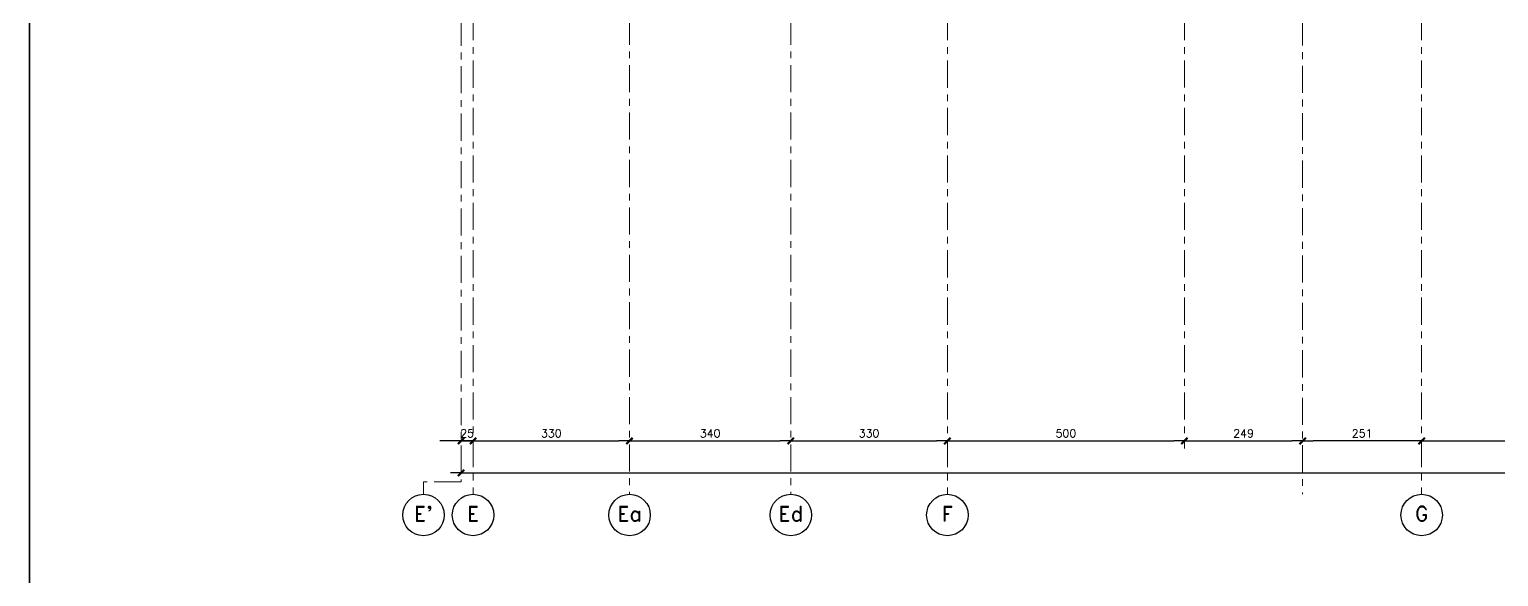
# Model space of a CAD drawing. Extents: x -4 to 6083, y -4 to 8618.
# Drawn here: x 0 to 3098, y 3452 to 4606 of the extents above; entities that cross this region are included whole.
import ezdxf
from ezdxf.xclip import XClip

# ---------------------------------------------------------------- set-up
doc = ezdxf.new("R2010")
doc.units = 0
doc.header["$LTSCALE"] = 45
doc.header["$MEASUREMENT"] = 0
doc.header["$XCLIPFRAME"] = 0
doc.linetypes.add('2017_67-101$0$Grid Line', pattern=[2.2225, 1.27, -0.3175, 0.3175, -0.3175])
doc.layers.get('0').update_dxf_attribs({"linetype": 'CONTINUOUS'})
for name, color, linetype in [('2017_67-101$0$RLA-COTAS', 2, 'CONTINUOUS'), ('fe', 7, 'CONTINUOUS'), ('RLA-FORMATO', 7, 'CONTINUOUS')]:
    doc.layers.add(name, color=color, linetype=linetype)
doc.layers.add('2017_67-101$0$RLE-EJE', color=3, linetype='CONTINUOUS', lineweight=25)
doc.layers.add('2017_67-101$0$RLE-EJES', color=1, linetype='2017_67-101$0$Grid Line', lineweight=9)
doc.styles.add('2017_67-101$0$ROMAND', font='romand', dxfattribs={"height": 31.5})
doc.styles.add('2017_67-101$0$ROMANS', font='ROMANS.shx', dxfattribs={"height": 16.875})
doc.dimstyles.new('2017_67-101$0$ING-75', dxfattribs={"dimscale": 75, "dimtxt": 0.27, "dimasz": 0.3, "dimexe": 0, "dimexo": 0, "dimgap": 0.1, "dimtad": 1, "dimdec": 1, "dimzin": 12, "dimdsep": 46, "dimtxsty": '2017_67-101$0$ROMANS', "dimblk": '2017_67-101$0$TICK1', "dimblk1": '2017_67-101$0$TICK1', "dimblk2": '2017_67-101$0$TICK1', "dimcen": 0.09, "dimclrd": 2, "dimclre": 1, "dimclrt": 3, "dimadec": 0, "dimazin": 0, "dimtfac": 1, "dimtdec": 0, "dimtix": 1, "dimtmove": 2, "dimatfit": 3, "dimldrblk": '2017_67-101$0$TICK1', "dimfxl": 0, "dimfxlon": 1, "dimtolj": 1, "dimtzin": 0, "dimarcsym": 0})

# ---------------------------------------------------------------- blocks, each defined once
blk = doc.blocks.new('2017_67-101$0$TICK1')
at = {"color": 2}
for points in [[(0, 0), (-1, 0)], [(0, 0), (1, 0)]]:
    blk.add_lwpolyline(points, dxfattribs=at)
at = {"color": 2, "const_width": 0.2}
blk.add_lwpolyline([(-0.3, -0.3), (0.3, 0.3)], dxfattribs=at)
blk = doc.blocks.new('*D80')
at = {"layer": '2017_67-101$0$RLA-COTAS', "color": 2, "lineweight": -2, "transparency": 16777216}
blk.add_line((1058.8, 532.4), (5538.8, 532.4), dxfattribs=at)
at = {"layer": '2017_67-101$0$RLA-COTAS', "color": 2, "lineweight": -2, "transparency": 16777216, "xscale": 22.5, "yscale": 22.5, "zscale": 22.5, "rotation": 180}
blk.add_blockref('2017_67-101$0$TICK1', (1036.3, 532.4), dxfattribs=at)
at = {"layer": '2017_67-101$0$RLA-COTAS', "color": 2, "lineweight": -2, "transparency": 16777216, "xscale": 22.5, "yscale": 22.5, "zscale": 22.5}
blk.add_blockref('2017_67-101$0$TICK1', (5561.3, 532.4), dxfattribs=at)
at = {"layer": '2017_67-101$0$RLA-COTAS', "color": 3, "transparency": 16777216, "insert": (3298.8, 548.4), "char_height": 16.88, "attachment_point": 5, "style": '2017_67-101$0$ROMANS'}
blk.add_mtext('\\A1;4525', dxfattribs=at)
blk = doc.blocks.new('*D81')
at = {"layer": '2017_67-101$0$RLA-COTAS', "color": 2, "lineweight": -2, "transparency": 16777216}
for p, q in [((1013.8, 599.9), (991.3, 599.9)), ((1036.3, 599.9), (1061.3, 599.9)), ((1083.8, 599.9), (1106.3, 599.9))]:
    blk.add_line(p, q, dxfattribs=at)
at = {"layer": '2017_67-101$0$RLA-COTAS', "color": 2, "lineweight": -2, "transparency": 16777216, "xscale": 22.5, "yscale": 22.5, "zscale": 22.5}
blk.add_blockref('2017_67-101$0$TICK1', (1036.3, 599.9), dxfattribs=at)
at = {"layer": '2017_67-101$0$RLA-COTAS', "color": 2, "lineweight": -2, "transparency": 16777216, "xscale": 22.5, "yscale": 22.5, "zscale": 22.5, "rotation": 180}
blk.add_blockref('2017_67-101$0$TICK1', (1061.3, 599.9), dxfattribs=at)
at = {"layer": '2017_67-101$0$RLA-COTAS', "color": 3, "transparency": 16777216, "insert": (1048.8, 615.9), "char_height": 16.88, "attachment_point": 5, "style": '2017_67-101$0$ROMANS'}
blk.add_mtext('\\A1;25', dxfattribs=at)
blk = doc.blocks.new('*D82')
at = {"layer": '2017_67-101$0$RLA-COTAS', "color": 2, "lineweight": -2, "transparency": 16777216}
blk.add_line((1083.8, 599.9), (1368.8, 599.9), dxfattribs=at)
at = {"layer": '2017_67-101$0$RLA-COTAS', "color": 2, "lineweight": -2, "transparency": 16777216, "xscale": 22.5, "yscale": 22.5, "zscale": 22.5, "rotation": 180}
blk.add_blockref('2017_67-101$0$TICK1', (1061.3, 599.9), dxfattribs=at)
at = {"layer": '2017_67-101$0$RLA-COTAS', "color": 2, "lineweight": -2, "transparency": 16777216, "xscale": 22.5, "yscale": 22.5, "zscale": 22.5}
blk.add_blockref('2017_67-101$0$TICK1', (1391.3, 599.9), dxfattribs=at)
at = {"layer": '2017_67-101$0$RLA-COTAS', "color": 3, "transparency": 16777216, "insert": (1226.3, 615.9), "char_height": 16.88, "attachment_point": 5, "style": '2017_67-101$0$ROMANS'}
blk.add_mtext('\\A1;330', dxfattribs=at)
blk = doc.blocks.new('*D83')
at = {"layer": '2017_67-101$0$RLA-COTAS', "color": 2, "lineweight": -2, "transparency": 16777216}
blk.add_line((1413.8, 599.9), (1708.8, 599.9), dxfattribs=at)
at = {"layer": '2017_67-101$0$RLA-COTAS', "color": 2, "lineweight": -2, "transparency": 16777216, "xscale": 22.5, "yscale": 22.5, "zscale": 22.5, "rotation": 180}
blk.add_blockref('2017_67-101$0$TICK1', (1391.3, 599.9), dxfattribs=at)
at = {"layer": '2017_67-101$0$RLA-COTAS', "color": 2, "lineweight": -2, "transparency": 16777216, "xscale": 22.5, "yscale": 22.5, "zscale": 22.5}
blk.add_blockref('2017_67-101$0$TICK1', (1731.3, 599.9), dxfattribs=at)
at = {"layer": '2017_67-101$0$RLA-COTAS', "color": 3, "transparency": 16777216, "insert": (1561.3, 615.9), "char_height": 16.88, "attachment_point": 5, "style": '2017_67-101$0$ROMANS'}
blk.add_mtext('\\A1;340', dxfattribs=at)
blk = doc.blocks.new('*D84')
at = {"layer": '2017_67-101$0$RLA-COTAS', "color": 2, "lineweight": -2, "transparency": 16777216}
blk.add_line((1753.8, 599.9), (2038.8, 599.9), dxfattribs=at)
at = {"layer": '2017_67-101$0$RLA-COTAS', "color": 2, "lineweight": -2, "transparency": 16777216, "xscale": 22.5, "yscale": 22.5, "zscale": 22.5, "rotation": 180}
blk.add_blockref('2017_67-101$0$TICK1', (1731.3, 599.9), dxfattribs=at)
at = {"layer": '2017_67-101$0$RLA-COTAS', "color": 2, "lineweight": -2, "transparency": 16777216, "xscale": 22.5, "yscale": 22.5, "zscale": 22.5}
blk.add_blockref('2017_67-101$0$TICK1', (2061.3, 599.9), dxfattribs=at)
at = {"layer": '2017_67-101$0$RLA-COTAS', "color": 3, "transparency": 16777216, "insert": (1896.3, 615.9), "char_height": 16.88, "attachment_point": 5, "style": '2017_67-101$0$ROMANS'}
blk.add_mtext('\\A1;330', dxfattribs=at)
blk = doc.blocks.new('*D85')
at = {"layer": '2017_67-101$0$RLA-COTAS', "color": 2, "lineweight": -2, "transparency": 16777216}
blk.add_line((2083.8, 599.9), (2538.8, 599.9), dxfattribs=at)
at = {"layer": '2017_67-101$0$RLA-COTAS', "color": 2, "lineweight": -2, "transparency": 16777216, "xscale": 22.5, "yscale": 22.5, "zscale": 22.5, "rotation": 180}
blk.add_blockref('2017_67-101$0$TICK1', (2061.3, 599.9), dxfattribs=at)
at = {"layer": '2017_67-101$0$RLA-COTAS', "color": 2, "lineweight": -2, "transparency": 16777216, "xscale": 22.5, "yscale": 22.5, "zscale": 22.5}
blk.add_blockref('2017_67-101$0$TICK1', (2561.3, 599.9), dxfattribs=at)
at = {"layer": '2017_67-101$0$RLA-COTAS', "color": 3, "transparency": 16777216, "insert": (2311.3, 615.9), "char_height": 16.88, "attachment_point": 5, "style": '2017_67-101$0$ROMANS'}
blk.add_mtext('\\A1;500', dxfattribs=at)
blk = doc.blocks.new('*D86')
at = {"layer": '2017_67-101$0$RLA-COTAS', "color": 2, "lineweight": -2, "transparency": 16777216}
blk.add_line((2583.8, 599.9), (2787.8, 599.9), dxfattribs=at)
at = {"layer": '2017_67-101$0$RLA-COTAS', "color": 2, "lineweight": -2, "transparency": 16777216, "xscale": 22.5, "yscale": 22.5, "zscale": 22.5, "rotation": 180}
blk.add_blockref('2017_67-101$0$TICK1', (2561.3, 599.9), dxfattribs=at)
at = {"layer": '2017_67-101$0$RLA-COTAS', "color": 2, "lineweight": -2, "transparency": 16777216, "xscale": 22.5, "yscale": 22.5, "zscale": 22.5}
blk.add_blockref('2017_67-101$0$TICK1', (2810.3, 599.9), dxfattribs=at)
at = {"layer": '2017_67-101$0$RLA-COTAS', "color": 3, "transparency": 16777216, "insert": (2685.8, 615.9), "char_height": 16.88, "attachment_point": 5, "style": '2017_67-101$0$ROMANS'}
blk.add_mtext('\\A1;249', dxfattribs=at)
blk = doc.blocks.new('*D87')
at = {"layer": '2017_67-101$0$RLA-COTAS', "color": 2, "lineweight": -2, "transparency": 16777216}
blk.add_line((3083.8, 599.9), (3538.8, 599.9), dxfattribs=at)
at = {"layer": '2017_67-101$0$RLA-COTAS', "color": 2, "lineweight": -2, "transparency": 16777216, "xscale": 22.5, "yscale": 22.5, "zscale": 22.5, "rotation": 180}
blk.add_blockref('2017_67-101$0$TICK1', (3061.3, 599.9), dxfattribs=at)
at = {"layer": '2017_67-101$0$RLA-COTAS', "color": 2, "lineweight": -2, "transparency": 16777216, "xscale": 22.5, "yscale": 22.5, "zscale": 22.5}
blk.add_blockref('2017_67-101$0$TICK1', (3561.3, 599.9), dxfattribs=at)
at = {"layer": '2017_67-101$0$RLA-COTAS', "color": 3, "transparency": 16777216, "insert": (3311.3, 615.9), "char_height": 16.88, "attachment_point": 5, "style": '2017_67-101$0$ROMANS'}
blk.add_mtext('\\A1;500', dxfattribs=at)
blk = doc.blocks.new('*D121')
at = {"layer": '2017_67-101$0$RLA-COTAS', "color": 2, "lineweight": -2, "transparency": 16777216}
blk.add_line((3038.8, 599.9), (2832.8, 599.9), dxfattribs=at)
at = {"layer": '2017_67-101$0$RLA-COTAS', "color": 2, "lineweight": -2, "transparency": 16777216, "xscale": 22.5, "yscale": 22.5, "zscale": 22.5, "rotation": 180}
blk.add_blockref('2017_67-101$0$TICK1', (2810.3, 599.9), dxfattribs=at)
at = {"layer": '2017_67-101$0$RLA-COTAS', "color": 2, "lineweight": -2, "transparency": 16777216, "xscale": 22.5, "yscale": 22.5, "zscale": 22.5}
blk.add_blockref('2017_67-101$0$TICK1', (3061.3, 599.9), dxfattribs=at)
at = {"layer": '2017_67-101$0$RLA-COTAS', "color": 3, "transparency": 16777216, "insert": (2935.8, 615.9), "char_height": 16.88, "attachment_point": 5, "style": '2017_67-101$0$ROMANS'}
blk.add_mtext('\\A1;251', dxfattribs=at)
blk = doc.blocks.new('2017_67-101')
at = {"layer": '2017_67-101$0$RLE-EJE'}
for centre in [(956.92, 443.69), (1061.32, 443.69), (1391.32, 443.69), (1731.32, 443.69), (2061.32, 443.69), (3061.32, 443.69)]:
    blk.add_circle(centre, 43.75, dxfattribs=at)
at = {"layer": '2017_67-101$0$RLE-EJES'}
for p, q in [((1061.32, 4902.6), (1061.32, 487.44)), ((2061.32, 4902.6), (2061.32, 487.44)), ((3061.32, 4902.6), (3061.32, 487.44)), ((2561.32, 4802.62), (2561.32, 583.7)), ((1036.32, 2790.51), (1036.32, 513.95)), ((2810.32, 2791.32), (2810.32, 487.44)), ((1391.32, 2392.76), (1391.32, 487.44)), ((1731.32, 2392.76), (1731.32, 487.44)), ((1036.32, 513.95), (956.92, 513.95)), ((956.92, 513.95), (956.92, 487.44))]:
    blk.add_line(p, q, dxfattribs=at)
at = {"layer": '2017_67-101$0$RLE-EJE', "color": 5, "char_height": 31.25, "width": 1, "attachment_point": 2, "line_spacing_factor": 0.941778, "style": '2017_67-101$0$ROMAND'}
for s, insert in [("E'", (956.93, 462.01)), ('E', (1061.33, 462.01)), ('Ea', (1391.33, 462.01)), ('Ed', (1731.33, 462.01)), ('F', (2061.33, 462.01)), ('G', (3061.33, 462.01))]:
    blk.add_mtext(s, dxfattribs=dict(at, insert=insert))
at = {"layer": '2017_67-101$0$RLA-COTAS'}
for base, p1, p2, picture, middle in [((1061.32, 599.94), (1036.32, 607.44), (1061.32, 607.44), '*D81', (1048.82, 615.88)), ((1391.32, 599.94), (1061.32, 607.44), (1391.32, 607.44), '*D82', (1226.32, 615.88)), ((1731.32, 599.94), (1391.32, 607.44), (1731.32, 607.44), '*D83', (1561.32, 615.88)), ((2061.32, 599.94), (1731.32, 607.44), (2061.32, 607.44), '*D84', (1896.32, 615.88)), ((2561.32, 599.94), (2061.32, 607.44), (2561.32, 607.44), '*D85', (2311.32, 615.88)), ((2810.32, 599.94), (2561.32, 607.44), (2810.32, 607.44), '*D86', (2685.82, 615.88)), ((3561.32, 599.94), (3061.32, 607.44), (3561.32, 607.44), '*D87', (3311.32, 615.88)), ((5561.32, 532.44), (1036.32, 539.94), (5561.32, 539.94), '*D80', (3298.82, 548.38))]:
    dim = blk.add_linear_dim(base=base, p1=p1, p2=p2, dimstyle='2017_67-101$0$ING-75', override={"dimexe": 0, "dimexo": 0, "dimdec": 1, "dimfxl": 0, "dimfxlon": 1}, dxfattribs=at)
    dim.commit()
    dim.dimension.update_dxf_attribs({"geometry": picture, "text_midpoint": middle})
dim = blk.add_linear_dim(base=(2810.32, 599.94), p1=(3061.32, 607.44), p2=(2810.32, 607.44), angle=180, dimstyle='2017_67-101$0$ING-75', override={"dimexe": 0, "dimexo": 0, "dimdec": 1, "dimfxl": 0, "dimfxlon": 1}, dxfattribs=at)
dim.commit()
dim.dimension.update_dxf_attribs({"geometry": '*D121', "text_midpoint": (2935.82, 615.88)})

msp = doc.modelspace()

# ---------------------------------------------------------------- linework, layer by layer
at = {"layer": 'RLA-FORMATO', "color": 6, "linetype": 'Continuous'}
for p, q in [((0, 8617.5), (0, 0)), ((0, 0), (0, 7890))]:
    msp.add_line(p, q, dxfattribs=at)

# ---------------------------------------------------------------- block references
at = {"layer": 'fe'}
ref = msp.add_blockref('2017_67-101', (-125.99, 3137.79), dxfattribs=at)
XClip(ref).set_block_clipping_path([(463.7436510171, 382.3966468898), (6063.513371113, 4992.3775595206)])

doc.saveas('drawing.dxf')
